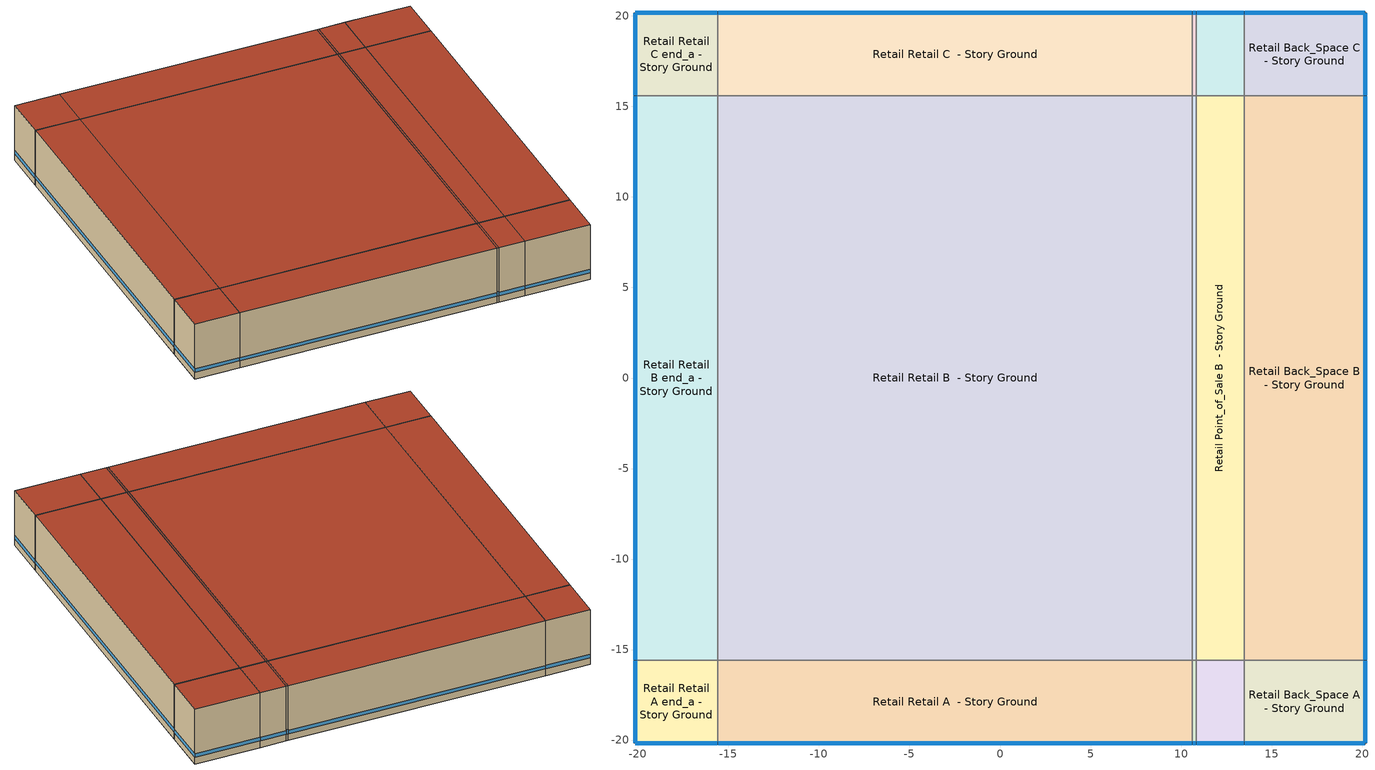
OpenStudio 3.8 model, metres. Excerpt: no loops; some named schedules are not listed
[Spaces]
Retail Retail A end_a - Story Ground
 floor ground (Foundation F 126 Perim 914 Area 209): -20.16,-20.16 -20.16,-15.59 -15.59,-15.59 -15.59,-20.16 z0
 wall outside: -20.16,-15.59 -20.16,-20.16 -15.59,-20.16 z0:6.1
 wall to Retail Retail B end_a - Story Ground: -15.59,-15.59 -20.16,-15.59 z0:6.1
 wall to Retail Retail A  - Story Ground: -15.59,-20.16 -15.59,-15.59 z0:6.1
 window (Window U-0.56 SHGC 0.27): -20.16,-15.61 -20.16,-20.14 / -20.14,-20.16 -15.61,-20.16 z0.76:1.13
 roof outside: -15.59,-20.16 -15.59,-15.59 -20.16,-15.59 -20.16,-20.16 z6.1
Retail Retail B end_a - Story Ground
 floor ground (Foundation F 126 Perim 3118 Area 14254): -20.16,-15.59 -20.16,15.59 -15.59,15.59 -15.59,-15.59 z0
 wall outside: -20.16,15.59 -20.16,-15.59 z0:6.1
 wall to Retail Retail C end_a - Story Ground: -15.59,15.59 -20.16,15.59 z0:6.1
 wall to Retail Retail B  - Story Ground: -15.59,-15.59 -15.59,15.59 z0:6.1
 window (Window U-0.56 SHGC 0.27): -20.16,15.56 -20.16,-15.56 z0.76:1.13
 roof outside: -15.59,-15.59 -15.59,15.59 -20.16,15.59 -20.16,-15.59 z6.1
Retail Retail C end_a - Story Ground
 floor ground (Foundation F 126 Perim 914 Area 209): -20.16,15.59 -20.16,20.16 -15.59,20.16 -15.59,15.59 z0
 wall outside: -15.59,20.16 -20.16,20.16 -20.16,15.59 z0:6.1
 wall to Retail Retail C  - Story Ground: -15.59,15.59 -15.59,20.16 z0:6.1
 window (Window U-0.56 SHGC 0.27): -20.16,20.14 -20.16,15.61 / -15.61,20.16 -20.14,20.16 z0.76:1.13
 roof outside: -15.59,15.59 -15.59,20.16 -20.16,20.16 -20.16,15.59 z6.1
Retail Retail A  - Story Ground
 floor ground (Foundation F 126 Perim 2621 Area 11985): -15.59,-20.16 -15.59,-15.59 10.62,-15.59 10.62,-20.16 z0
 wall outside: -15.59,-20.16 10.62,-20.16 z0:6.1
 wall to Retail Retail B  - Story Ground: 10.62,-15.59 -15.59,-15.59 z0:6.1
 wall to Retail Entry A  - Story Ground: 10.62,-20.16 10.62,-15.59 z0:6.1
 window (Window U-0.56 SHGC 0.27): -15.56,-20.16 10.6,-20.16 z0.76:1.13
 roof outside: 10.62,-20.16 10.62,-15.59 -15.59,-15.59 -15.59,-20.16 z6.1
Retail Retail B  - Story Ground
 floor ground (Foundation F 126 Perim 0 Area 81726): -15.59,-15.59 -15.59,15.59 10.62,15.59 10.62,-15.59 z0
 wall to Retail Retail C  - Story Ground: 10.62,15.59 -15.59,15.59 z0:6.1
 wall to Retail Entry B  - Story Ground: 10.62,-15.59 10.62,15.59 z0:6.1
 roof outside: 10.62,-15.59 10.62,15.59 -15.59,15.59 -15.59,-15.59 z6.1
Retail Retail C  - Story Ground
 floor ground (Foundation F 126 Perim 2621 Area 11985): -15.59,15.59 -15.59,20.16 10.62,20.16 10.62,15.59 z0
 wall outside: 10.62,20.16 -15.59,20.16 z0:6.1
 wall to Retail Entry C  - Story Ground: 10.62,15.59 10.62,20.16 z0:6.1
 window (Window U-0.56 SHGC 0.27): 10.6,20.16 -15.56,20.16 z0.76:1.13
 roof outside: 10.62,15.59 10.62,20.16 -15.59,20.16 -15.59,15.59 z6.1
Retail Entry A  - Story Ground
 floor ground (Foundation F 126 Perim 021 Area 096): 10.62,-20.16 10.62,-15.59 10.83,-15.59 10.83,-20.16 z0
 wall outside: 10.62,-20.16 10.83,-20.16 z0:6.1
 wall to Retail Entry B  - Story Ground: 10.83,-15.59 10.62,-15.59 z0:6.1
 wall to Retail Point_of_Sale A  - Story Ground: 10.83,-20.16 10.83,-15.59 z0:6.1
 window (Window U-0.56 SHGC 0.27): 10.65,-20.16 10.81,-20.16 z0.76:1.24
 roof outside: 10.83,-20.16 10.83,-15.59 10.62,-15.59 10.62,-20.16 z6.1
Retail Entry B  - Story Ground
 floor ground (Foundation F 126 Perim 0 Area 654): 10.62,-15.59 10.62,15.59 10.83,15.59 10.83,-15.59 z0
 wall to Retail Entry C  - Story Ground: 10.83,15.59 10.62,15.59 z0:6.1
 wall to Retail Point_of_Sale B  - Story Ground: 10.83,-15.59 10.83,15.59 z0:6.1
 roof outside: 10.83,-15.59 10.83,15.59 10.62,15.59 10.62,-15.59 z6.1
Retail Entry C  - Story Ground
 floor ground (Foundation F 126 Perim 021 Area 096): 10.62,15.59 10.62,20.16 10.83,20.16 10.83,15.59 z0
 wall outside: 10.83,20.16 10.62,20.16 z0:6.1
 wall to Retail Point_of_Sale C  - Story Ground: 10.83,15.59 10.83,20.16 z0:6.1
 window (Window U-0.56 SHGC 0.27): 10.81,20.16 10.65,20.16 z0.76:1.24
 roof outside: 10.83,15.59 10.83,20.16 10.62,20.16 10.62,15.59 z6.1
Retail Point_of_Sale A  - Story Ground
 floor ground (Foundation F 126 Perim 265 Area 1211): 10.83,-20.16 10.83,-15.59 13.48,-15.59 13.48,-20.16 z0
 wall outside: 10.83,-20.16 13.48,-20.16 z0:6.1
 wall to Retail Point_of_Sale B  - Story Ground: 13.48,-15.59 10.83,-15.59 z0:6.1
 wall to Retail Back_Space A  - Story Ground: 13.48,-20.16 13.48,-15.59 z0:6.1
 window (Window U-0.56 SHGC 0.27): 10.86,-20.16 13.46,-20.16 z0.76:1.13
 roof outside: 13.48,-20.16 13.48,-15.59 10.83,-15.59 10.83,-20.16 z6.1
Retail Point_of_Sale B  - Story Ground
 floor ground (Foundation F 126 Perim 0 Area 8259): 10.83,-15.59 10.83,15.59 13.48,15.59 13.48,-15.59 z0
 wall to Retail Point_of_Sale C  - Story Ground: 13.48,15.59 10.83,15.59 z0:6.1
 wall to Retail Back_Space B  - Story Ground: 13.48,-15.59 13.48,15.59 z0:6.1
 roof outside: 13.48,-15.59 13.48,15.59 10.83,15.59 10.83,-15.59 z6.1
Retail Point_of_Sale C  - Story Ground
 floor ground (Foundation F 126 Perim 265 Area 1211): 10.83,15.59 10.83,20.16 13.48,20.16 13.48,15.59 z0
 wall outside: 13.48,20.16 10.83,20.16 z0:6.1
 wall to Retail Back_Space C  - Story Ground: 13.48,15.59 13.48,20.16 z0:6.1
 window (Window U-0.56 SHGC 0.27): 13.46,20.16 10.86,20.16 z0.76:1.13
 roof outside: 13.48,15.59 13.48,20.16 10.83,20.16 10.83,15.59 z6.1
Retail Back_Space A  - Story Ground
 floor ground (Foundation F 126 Perim 1125 Area 3053): 13.48,-20.16 13.48,-15.59 20.16,-15.59 20.16,-20.16 z0
 wall outside: 13.48,-20.16 20.16,-20.16 20.16,-15.59 z0:6.1
 wall to Retail Back_Space B  - Story Ground: 20.16,-15.59 13.48,-15.59 z0:6.1
 window (Window U-0.56 SHGC 0.27): 13.51,-20.16 20.14,-20.16 / 20.16,-20.14 20.16,-15.61 z0.76:1.13
 roof outside: 20.16,-20.16 20.16,-15.59 13.48,-15.59 13.48,-20.16 z6.1
Retail Back_Space B  - Story Ground
 floor ground (Foundation F 126 Perim 3118 Area 20818): 13.48,-15.59 13.48,15.59 20.16,15.59 20.16,-15.59 z0
 wall outside: 20.16,-15.59 20.16,15.59 z0:6.1
 wall to Retail Back_Space C  - Story Ground: 20.16,15.59 13.48,15.59 z0:6.1
 window (Window U-0.56 SHGC 0.27): 20.16,-15.56 20.16,15.56 z0.76:1.13
 roof outside: 20.16,-15.59 20.16,15.59 13.48,15.59 13.48,-15.59 z6.1
Retail Back_Space C  - Story Ground
 floor ground (Foundation F 126 Perim 1125 Area 3053): 13.48,15.59 13.48,20.16 20.16,20.16 20.16,15.59 z0
 wall outside: 20.16,15.59 20.16,20.16 13.48,20.16 z0:6.1
 window (Window U-0.56 SHGC 0.27): 20.14,20.16 13.51,20.16 / 20.16,15.61 20.16,20.14 z0.76:1.13
 roof outside: 20.16,15.59 20.16,20.16 13.48,20.16 13.48,15.59 z6.1
[Site]
Seward_AK_USA: Latitude {deg}=60.13; Longitude {deg}=-149.42; Time Zone {hr}=-9; Elevation {m}=7; Terrain=City
[Site:WaterMainsTemperature]
Calculation Method=Correlation; Annual Average Outdoor Air Temperature {C}=5.00333; Maximum Difference In Monthly Average Outdoor Air Temperatures {deltaC}=15.74
[SizingPeriod:DesignDay] Barometric Pressure {Pa}=101241; Rain Indicator=No; Snow Indicator=No; Day of Month=21; Daylight Saving Time Indicator=No; Humidity Condition Type=Wetbulb; Dry-Bulb Temperature Range Modifier Type=DefaultMultipliers
Name | Maximum Dry-Bulb Temperature {C} | Daily Dry-Bulb Temperature Range {deltaC} | Wind Speed {m/s} | Wind Direction {deg} | Month | Day Type | Wetbulb or DewPoint at Maximum Dry-Bulb {C} | Solar Model Indicator | ASHRAE Clear Sky Optical Depth for Beam Irradiance | ASHRAE Clear Sky Optical Depth for Diffuse Irradiance | Sky Clearness
Seward Ann Clg .4% Condns DB=>MWB 1 | 21.2 | 5.5 | 5.2 | 310 | 7 | SummerDesignDay | 13.8 | ASHRAETau | 0.312 | 2.389
Seward Ann Clg .4% Condns WB=>MDB 1 | 19 | 5.5 | 5.2 | 310 | 7 | SummerDesignDay | 15.1 | ASHRAETau | 0.312 | 2.389
Seward Ann Htg 99.6% Condns DB 1 | -16.2 | 0 | 8.8 | 20 | 1 | WinterDesignDay | -16.2 | ASHRAEClearSky |  |  | 0
Seward August .4% Condns DB=>MCWB 1 | 22.8 | 6 | 5.2 | 310 | 8 | SummerDesignDay | 15.2 | ASHRAETau | 0.317 | 2.43
[ClimateZones]
Climate Zone Institution Name 1=ASHRAE; Climate Zone Document Name 1=ANSI/ASHRAE Standard 169; Climate Zone Document Year 1=2006; Climate Zone Value 1=ASHRAE 169-2013-7A
[Building]
ComStock DOE Ref Pre-1980|RetailStandalone: North Axis {deg}=45; Default Construction Set=ComStock DOE Ref Pre-1980 - Retail - ASHRAE 169-2013-7A; Default Schedule Set=Building Default Schedule Set; Standards Building Type=Retail
[Site:GroundTemperature:FCfactorMethod]
January Ground Temperature {C}=5.4; February Ground Temperature {C}=-2; March Ground Temperature {C}=-14.6; April Ground Temperature {C}=-16.9; May Ground Temperature {C}=-11.5; June Ground Temperature {C}=-6.2; July Ground Temperature {C}=4; August Ground Temperature {C}=13.4; September Ground Temperature {C}=18; October Ground Temperature {C}=19.7; November Ground Temperature {C}=17.9; December Ground Temperature {C}=12.3
[Construction:FfactorGroundFloor] F-Factor {W/m-K}=1.26344
Name | Area {m2} | PerimeterExposed {m}
Foundation F 126 Perim 3118 Area 20818 | 208.177 | 31.1772
Foundation F 126 Perim 914 Area 209 | 20.9032 | 9.144
Foundation F 126 Perim 1125 Area 3053 | 30.5282 | 11.2492
Foundation F 126 Perim 3118 Area 14254 | 142.542 | 31.1772
Foundation F 126 Perim 2621 Area 11985 | 119.847 | 26.2133
Foundation F 126 Perim 0 Area 81726 | 817.258 | 0
Foundation F 126 Perim 021 Area 096 | 0.958614 | 0.20967
Foundation F 126 Perim 0 Area 654 | 6.53695 | 0
Foundation F 126 Perim 265 Area 1211 | 12.1117 | 2.64911
Foundation F 126 Perim 0 Area 8259 | 82.5918 | 0
[DefaultConstructionSet]
ComStock DOE Ref Pre-1980 - Retail - ASHRAE 169-2013-7A: Default Exterior Surface Constructions=Default Surface Constructions 1; Default Interior Surface Constructions=Default Surface Constructions 2; Default Ground Contact Surface Constructions=Default Surface Constructions 3; Default Exterior SubSurface Constructions=Default Sub Surface Constructions 1; Default Interior SubSurface Constructions=Default Sub Surface Constructions 2; Interior Partition Construction=Typical Interior Partition
[DefaultSurfaceConstructions]
Name | Floor Construction | Wall Construction | Roof Ceiling Construction
Default Surface Constructions 1 | Typical Insulated Exterior Mass Floor | Typical Insulated Wood Framed Exterior Wall R-7.35 | Typical IEAD Roof R-16.67
Default Surface Constructions 2 | Typical Interior Floor | Typical Interior Wall | Typical Interior Ceiling
Default Surface Constructions 3 | Typical Insulated Carpeted 6in Slab Floor | Typical Insulated Basement Mass Wall
[Construction]
Typical Insulated Exterior Mass Floor: 4 in. Normalweight Concrete Floor, Typical Carpet Pad
Typical IEAD Roof R-16.67: Roof Membrane, Typical Insulation R-15.55, Metal Roof Surface
Typical Interior Floor: 100mm Normalweight concrete floor, CP02 CARPET PAD
Typical Interior Wall: G01 13mm gypsum board, G01 13mm gypsum board
Typical Interior Ceiling: CP02 CARPET PAD, 100mm Normalweight concrete floor
Typical Insulated Carpeted 6in Slab Floor: 6 in. Normalweight Concrete Floor, Typical Carpet Pad
Typical Insulated Basement Mass Wall: 8 in. Concrete Block Basement Wall
U 0.62 SHGC 0.41 Simple Glazing Window U-0.62 SHGC 0.41: U 0.62 SHGC 0.41 Simple Glazing U-0.62 SHGC 0.41
U 0.62 SHGC 0.41 Simple Glazing Window U-0.62 SHGC 0.41 1: U 0.62 SHGC 0.41 Simple Glazing U-0.62 SHGC 0.41 1
Typical Insulated Metal Door: F08 Metal surface, Typical Insulation R-5.17 1
U 0.88 SHGC 0.16 Sgl Ref-A-L Clr 6mm: REF A CLEAR LO 6MM
Typical Overhead Door: Typical Insulation R-5.17 1
Typical Interior Window: Clear 3mm
Typical Interior Door; Typical Interior Partition: G05 25mm wood
Typical Insulated Wood Framed Exterior Wall R-7.35: 25mm Stucco, 5/8 in. Gypsum Board, Typical Insulation R-5.17 1, 5/8 in. Gypsum Board
InteriorFurnishings 1: Std Wood 6inch 1
Window U-0.56 SHGC 0.27: Simple Glazing Double - LowE - Tinted/Reflective - Aluminum
[Material] Thermal Absorptance=0.9
Name | Roughness | Thickness {m} | Conductivity {W/m-K} | Density {kg/m3} | Specific Heat {J/kg-K} | Solar Absorptance | Visible Absorptance
4 in. Normalweight Concrete Floor | MediumRough | 0.1016 | 2.31 | 2322 | 832 | 0.7 | 0.7
25mm Stucco | Smooth | 0.0254 | 0.72 | 1856 | 840 | 0.7 | 0.7
5/8 in. Gypsum Board | MediumSmooth | 0.0159 | 0.16 | 800 | 1090 | 0.7 | 0.7
Roof Membrane | VeryRough | 0.0095 | 0.16 | 1121.29 | 1460 | 0.7 | 0.7
Metal Roof Surface; F08 Metal surface | Smooth | 0.0008 | 45.28 | 7824 | 500 | 0.7 | 0.7
100mm Normalweight concrete floor | MediumRough | 0.1016 | 2.31045 | 2322 | 832.557 | 0.7 | 0.7
G01 13mm gypsum board | Smooth | 0.0127 | 0.160031 | 800.001 | 1090.73 | 0.7 | 0.5
6 in. Normalweight Concrete Floor | MediumRough | 0.1524 | 2.31 | 2322 | 832 | 0.7 | 0.7
8 in. Concrete Block Basement Wall | MediumRough | 0.2032 | 1.326 | 1842 | 912 | 0.7 | 0.7
G05 25mm wood | MediumSmooth | 0.0254 | 0.15 | 608 | 1630 | 0.5 | 0.5
Std Wood 6inch 1 | MediumSmooth | 0.15 | 0.12 | 540 | 1210 | 0.7 | 0.7
[Material:NoMass] Roughness=Smooth; Thermal Absorptance=0.9; Solar Absorptance=0.7
Name | Thermal Resistance {m2-K/W} | Visible Absorptance
Typical Carpet Pad; CP02 CARPET PAD | 0.21648 | 0.8
Typical Insulation R-15.55 | 2.73841 | 0.7
Typical Insulation R-5.17 1 | 0.911206 | 0.7
[DefaultSubSurfaceConstructions]
Name | Fixed Window Construction | Operable Window Construction | Door Construction | Glass Door Construction | Overhead Door Construction | Tubular Daylight Dome Construction | Tubular Daylight Diffuser Construction
Default Sub Surface Constructions 1 | U 0.62 SHGC 0.41 Simple Glazing Window U-0.62 SHGC 0.41 | U 0.62 SHGC 0.41 Simple Glazing Window U-0.62 SHGC 0.41 1 | Typical Insulated Metal Door | U 0.88 SHGC 0.16 Sgl Ref-A-L Clr 6mm | Typical Overhead Door | Typical Interior Window | Typical Interior Window
Default Sub Surface Constructions 2 | Typical Interior Window | Typical Interior Window | Typical Interior Door
[WindowMaterial:SimpleGlazingSystem]
Name | U-Factor {W/m2-K} | Solar Heat Gain Coefficient | Visible Transmittance
U 0.62 SHGC 0.41 Simple Glazing U-0.62 SHGC 0.41; U 0.62 SHGC 0.41 Simple Glazing U-0.62 SHGC 0.41 1 | 3.52052 | 0.41 | 0.32
Simple Glazing Double - LowE - Tinted/Reflective - Aluminum | 3.16279 | 0.274 | 0.359
[WindowMaterial:Glazing] Optical Data Type=SpectralAverage; Infrared Transmittance at Normal Incidence=0; Front Side Infrared Hemispherical Emissivity=0.84; Conductivity {W/m-K}=0.9; Dirt Correction Factor for Solar and Visible Transmittance=1; Solar Diffusing=No
Name | Thickness {m} | Solar Transmittance at Normal Incidence | Front Side Solar Reflectance at Normal Incidence | Back Side Solar Reflectance at Normal Incidence | Visible Transmittance at Normal Incidence | Front Side Visible Reflectance at Normal Incidence | Back Side Visible Reflectance at Normal Incidence | Back Side Infrared Hemispherical Emissivity
REF A CLEAR LO 6MM | 0.006 | 0.066 | 0.341 | 0.493 | 0.08 | 0.41 | 0.37 | 0.4
Clear 3mm | 0.003 | 0.837 | 0.075 | 0.075 | 0.898 | 0.081 | 0.081 | 0.84
[SpaceType] Standards Building Type=Retail
Name | Default Schedule Set | Design Specification Outdoor Air Object | Standards Space Type
Retail Entry - ComStock DOE Ref Pre-1980 | Retail Entry Schedule Set | Retail Entry Ventilation | Entry
Retail Point_of_Sale - ComStock DOE Ref Pre-1980 | Retail Point_of_Sale Schedule Set | Retail Point_of_Sale Ventilation | Point_of_Sale
Retail Back_Space - ComStock DOE Ref Pre-1980 | Retail Back_Space Schedule Set | Retail Back_Space Ventilation | Back_Space
Retail Retail - ComStock DOE Ref Pre-1980 | Retail Retail Schedule Set | Retail Retail Ventilation | Retail
[BuildingStory]
Story Ground: Nominal Z Coordinate {m}=0; Nominal Floor to Floor Height {m}=6.096
[Space] Building Story=Story Ground
Name | Space Type | Thermal Zone
Retail Retail A end_a - Story Ground | Retail Retail - ComStock DOE Ref Pre-1980 | Zone Retail Retail A end_a - Story Ground
Retail Retail B end_a - Story Ground | Retail Retail - ComStock DOE Ref Pre-1980 | Zone Retail Retail B end_a - Story Ground
Retail Retail C end_a - Story Ground | Retail Retail - ComStock DOE Ref Pre-1980 | Zone Retail Retail C end_a - Story Ground
Retail Retail A  - Story Ground | Retail Retail - ComStock DOE Ref Pre-1980 | Zone Retail Retail A  - Story Ground
Retail Retail B  - Story Ground | Retail Retail - ComStock DOE Ref Pre-1980 | Zone Retail Retail B  - Story Ground
Retail Retail C  - Story Ground | Retail Retail - ComStock DOE Ref Pre-1980 | Zone Retail Retail C  - Story Ground
Retail Entry A  - Story Ground | Retail Entry - ComStock DOE Ref Pre-1980 | Zone Retail Entry A  - Story Ground
Retail Entry B  - Story Ground | Retail Entry - ComStock DOE Ref Pre-1980 | Zone Retail Entry B  - Story Ground
Retail Entry C  - Story Ground | Retail Entry - ComStock DOE Ref Pre-1980 | Zone Retail Entry C  - Story Ground
Retail Point_of_Sale A  - Story Ground | Retail Point_of_Sale - ComStock DOE Ref Pre-1980 | Zone Retail Point_of_Sale A  - Story Ground
Retail Point_of_Sale B  - Story Ground | Retail Point_of_Sale - ComStock DOE Ref Pre-1980 | Zone Retail Point_of_Sale B  - Story Ground
Retail Point_of_Sale C  - Story Ground | Retail Point_of_Sale - ComStock DOE Ref Pre-1980 | Zone Retail Point_of_Sale C  - Story Ground
Retail Back_Space A  - Story Ground | Retail Back_Space - ComStock DOE Ref Pre-1980 | Zone Retail Back_Space A  - Story Ground
Retail Back_Space B  - Story Ground | Retail Back_Space - ComStock DOE Ref Pre-1980 | Zone Retail Back_Space B  - Story Ground
Retail Back_Space C  - Story Ground | Retail Back_Space - ComStock DOE Ref Pre-1980 | Zone Retail Back_Space C  - Story Ground
[ThermalZone] Multiplier=1; Use Ideal Air Loads=No
Name | Thermostat
Zone Retail Retail A end_a - Story Ground | Retail Retail - ComStock DOE Ref Pre-1980 Thermostat 1
Zone Retail Retail B end_a - Story Ground | Retail Retail - ComStock DOE Ref Pre-1980 Thermostat 3
Zone Retail Retail C end_a - Story Ground | Retail Retail - ComStock DOE Ref Pre-1980 Thermostat 5
Zone Retail Retail A  - Story Ground | Retail Retail - ComStock DOE Ref Pre-1980 Thermostat
Zone Retail Retail B  - Story Ground | Retail Retail - ComStock DOE Ref Pre-1980 Thermostat 2
Zone Retail Retail C  - Story Ground | Retail Retail - ComStock DOE Ref Pre-1980 Thermostat 4
Zone Retail Entry A  - Story Ground | Retail Entry - ComStock DOE Ref Pre-1980 Thermostat
Zone Retail Entry B  - Story Ground | Retail Entry - ComStock DOE Ref Pre-1980 Thermostat 1
Zone Retail Entry C  - Story Ground | Retail Entry - ComStock DOE Ref Pre-1980 Thermostat 2
Zone Retail Point_of_Sale A  - Story Ground | Retail Point_of_Sale - ComStock DOE Ref Pre-1980 Thermostat
Zone Retail Point_of_Sale B  - Story Ground | Retail Point_of_Sale - ComStock DOE Ref Pre-1980 Thermostat 1
Zone Retail Point_of_Sale C  - Story Ground | Retail Point_of_Sale - ComStock DOE Ref Pre-1980 Thermostat 2
Zone Retail Back_Space A  - Story Ground | Retail Back_Space - ComStock DOE Ref Pre-1980 Thermostat
Zone Retail Back_Space B  - Story Ground | Retail Back_Space - ComStock DOE Ref Pre-1980 Thermostat 1
Zone Retail Back_Space C  - Story Ground | Retail Back_Space - ComStock DOE Ref Pre-1980 Thermostat 2
[People:Definition] Number of People Calculation Method=People/Area; Fraction Radiant=0.3
Name | People per Space Floor Area {person/m2}
Retail Back_Space People Definition | 0.0358438
Retail Entry People Definition; Retail Point_of_Sale People Definition; Retail Retail People Definition | 0.161459
[People] Work Efficiency Schedule=Work Efficiency Schedule; Clothing Insulation Schedule=Clothing Schedule; Air Velocity Schedule=Air Velocity Schedule; Multiplier=1
Name | People Definition | Space or SpaceType
Retail Back_Space People | Retail Back_Space People Definition | Retail Back_Space - ComStock DOE Ref Pre-1980
Retail Entry People | Retail Entry People Definition | Retail Entry - ComStock DOE Ref Pre-1980
Retail Point_of_Sale People | Retail Point_of_Sale People Definition | Retail Point_of_Sale - ComStock DOE Ref Pre-1980
Retail Retail People | Retail Retail People Definition | Retail Retail - ComStock DOE Ref Pre-1980
[Lights:Definition] Design Level Calculation Method=Watts/Area; Fraction Visible=0.2; Return Air Fraction=0
Name | Watts per Space Floor Area {W/m2} | Fraction Radiant
Retail Back_Space - ComStock DOE Ref Pre-1980 General Lights Definition | 2.06273 | 0.31
Retail Point_of_Sale - ComStock DOE Ref Pre-1980 General Lights Definition; Retail Retail - ComStock DOE Ref Pre-1980 General Lights Definition | 5.73211 | 0.31
Retail Point_of_Sale - ComStock DOE Ref Pre-1980 Task Lights Definition; Retail Retail - ComStock DOE Ref Pre-1980 Task Lights Definition | 3.42471 | 0.125
Retail Entry - ComStock DOE Ref Pre-1980 General Lights Definition | 1.92838 | 0.31
Retail Entry - ComStock DOE Ref Pre-1980 Task Lights Definition | 1.01438 | 0.125
Retail Entry - ComStock DOE Ref Pre-1980 Wall Wash Lights Definition | 1.81461 | 0.125
[ElectricEquipment:Definition] Design Level Calculation Method=Watts/Area; Fraction Latent=0; Fraction Radiant=0.5; Fraction Lost=0
Name | Watts per Space Floor Area {W/m2}
Retail Back_Space Elec Equip Definition | 5.92185
Retail Entry Elec Equip Definition; Retail Retail Elec Equip Definition | 2.36874
Retail Point_of_Sale Elec Equip Definition | 15.7916
[ElectricEquipment] Schedule=Mercantile_Retail BLDG_EQUIP_EndUseData BPR Adjusted
Name | Electric Equipment Definition | Space or SpaceType
Retail Back_Space Elec Equip | Retail Back_Space Elec Equip Definition | Retail Back_Space - ComStock DOE Ref Pre-1980
Retail Entry Elec Equip | Retail Entry Elec Equip Definition | Retail Entry - ComStock DOE Ref Pre-1980
Retail Point_of_Sale Elec Equip | Retail Point_of_Sale Elec Equip Definition | Retail Point_of_Sale - ComStock DOE Ref Pre-1980
Retail Retail Elec Equip | Retail Retail Elec Equip Definition | Retail Retail - ComStock DOE Ref Pre-1980
[DesignSpecification:OutdoorAir] Outdoor Air Method=Sum
Name | Outdoor Air Flow per Floor Area {m3/s-m2}
Retail Back_Space Ventilation | 0.000762
Retail Entry Ventilation; Retail Point_of_Sale Ventilation; Retail Retail Ventilation | 0.001524
[DefaultScheduleSet]
Name | Number of People Schedule | People Activity Level Schedule | Lighting Schedule | Electric Equipment Schedule | Infiltration Schedule | Hours of Operation Schedule
Retail Back_Space Schedule Set; Retail Entry Schedule Set; Retail Point_of_Sale Schedule Set; Retail Retail Schedule Set | Retail Bldg Occ | Retail Activity | Mercantile_Retail BLDG_LIGHT_EndUseData | Mercantile_Retail BLDG_EQUIP_EndUseData | Retail Infil Half On
Building Default Schedule Set |  |  |  |  |  | Building Hours of Operation NonResidential
[Exterior:Lights:Definition]
Name | Design Level {W}
Parking Areas and Drives Def (W/ft^2) | 0.0497494
Building Facades Def (W/ft^2) | 0.25
Main Entries Def (W/ft) | 30
Other Doors Def (W/ft) | 25
[Exterior:Lights] Schedule=Always On Discrete; Control Option=AstronomicalClock
Name | Exterior Lights Definition | Multiplier
Parking Areas and Drives | Parking Areas and Drives Def (W/ft^2) | 24807.5
Building Facades | Building Facades Def (W/ft^2) | 10583
Main Entries | Main Entries Def (W/ft) | 14
Other Doors | Other Doors Def (W/ft) | 20.51
[ThermostatSetpoint:DualSetpoint] Heating Setpoint Temperature Schedule=Retail HtgSetp
Name | Cooling Setpoint Temperature Schedule
Retail Back_Space - ComStock DOE Ref Pre-1980 Thermostat; Retail Back_Space - ComStock DOE Ref Pre-1980 Thermostat 1; Retail Back_Space - ComStock DOE Ref Pre-1980 Thermostat 2; Retail Point_of_Sale - ComStock DOE Ref Pre-1980 Thermostat; Retail Point_of_Sale - ComStock DOE Ref Pre-1980 Thermostat 1; Retail Point_of_Sale - ComStock DOE Ref Pre-1980 Thermostat 2; Retail Retail - ComStock DOE Ref Pre-1980 Thermostat; Retail Retail - ComStock DOE Ref Pre-1980 Thermostat 1; Retail Retail - ComStock DOE Ref Pre-1980 Thermostat 2; Retail Retail - ComStock DOE Ref Pre-1980 Thermostat 3; Retail Retail - ComStock DOE Ref Pre-1980 Thermostat 4; Retail Retail - ComStock DOE Ref Pre-1980 Thermostat 5 | Retail ClgSetp
Retail Entry - ComStock DOE Ref Pre-1980 Thermostat; Retail Entry - ComStock DOE Ref Pre-1980 Thermostat 1; Retail Entry - ComStock DOE Ref Pre-1980 Thermostat 2 | Retail FRONT ENTRY COOLING
[InternalMass:Definition]
Internal Mass Definition 2: Construction=InteriorFurnishings 1; Design Level Calculation Method=SurfaceArea/Area; Surface Area per Space Floor Area=2
[InternalMass] Internal Mass Definition=Internal Mass Definition 2; Multiplier=1
Name | Space or SpaceType
Retail Back_Space B  - Story Ground Mass | Retail Back_Space B  - Story Ground
Retail Retail A end_a - Story Ground Mass | Retail Retail A end_a - Story Ground
Retail Back_Space A  - Story Ground Mass | Retail Back_Space A  - Story Ground
Retail Retail B end_a - Story Ground Mass | Retail Retail B end_a - Story Ground
Retail Retail C end_a - Story Ground Mass | Retail Retail C end_a - Story Ground
Retail Retail A  - Story Ground Mass | Retail Retail A  - Story Ground
Retail Retail B  - Story Ground Mass | Retail Retail B  - Story Ground
Retail Back_Space C  - Story Ground Mass | Retail Back_Space C  - Story Ground
Retail Retail C  - Story Ground Mass | Retail Retail C  - Story Ground
Retail Point_of_Sale C  - Story Ground Mass | Retail Point_of_Sale C  - Story Ground
Retail Point_of_Sale B  - Story Ground Mass | Retail Point_of_Sale B  - Story Ground
Retail Point_of_Sale A  - Story Ground Mass | Retail Point_of_Sale A  - Story Ground
[Lights] Schedule=Mercantile_Retail BLDG_LIGHT_EndUseData BPR Adjusted; Fraction Replaceable=1
Name | Lights Definition | Space or SpaceType
Retail Back_Space - ComStock DOE Ref Pre-1980 General Lighting | Retail Back_Space - ComStock DOE Ref Pre-1980 General Lights Definition | Retail Back_Space - ComStock DOE Ref Pre-1980
Retail Point_of_Sale - ComStock DOE Ref Pre-1980 General Lighting | Retail Point_of_Sale - ComStock DOE Ref Pre-1980 General Lights Definition | Retail Point_of_Sale - ComStock DOE Ref Pre-1980
Retail Point_of_Sale - ComStock DOE Ref Pre-1980 Task Lighting | Retail Point_of_Sale - ComStock DOE Ref Pre-1980 Task Lights Definition | Retail Point_of_Sale - ComStock DOE Ref Pre-1980
Retail Retail - ComStock DOE Ref Pre-1980 General Lighting | Retail Retail - ComStock DOE Ref Pre-1980 General Lights Definition | Retail Retail - ComStock DOE Ref Pre-1980
Retail Retail - ComStock DOE Ref Pre-1980 Task Lighting | Retail Retail - ComStock DOE Ref Pre-1980 Task Lights Definition | Retail Retail - ComStock DOE Ref Pre-1980
Retail Entry - ComStock DOE Ref Pre-1980 General Lighting | Retail Entry - ComStock DOE Ref Pre-1980 General Lights Definition | Retail Entry - ComStock DOE Ref Pre-1980
Retail Entry - ComStock DOE Ref Pre-1980 Task Lighting | Retail Entry - ComStock DOE Ref Pre-1980 Task Lights Definition | Retail Entry - ComStock DOE Ref Pre-1980
Retail Entry - ComStock DOE Ref Pre-1980 Wall Wash Lighting | Retail Entry - ComStock DOE Ref Pre-1980 Wall Wash Lights Definition | Retail Entry - ComStock DOE Ref Pre-1980
[SpaceInfiltration:DesignFlowRate] Design Flow Rate Calculation Method=Flow/ExteriorArea; Flow per Exterior Surface Area {m3/s-m2}=0.00268633; Velocity Term Coefficient=0
Name | Space or SpaceType | Schedule | Constant Term Coefficient | Temperature Term Coefficient | Velocity Squared Term Coefficient
Retail Back_Space B  - Story Ground HVAC On Infiltration | Retail Back_Space B  - Story Ground | Infiltration HVAC On Schedule | -0.045 | 0.0063 | 0.0374
Retail Back_Space B  - Story Ground HVAC Off Infiltration | Retail Back_Space B  - Story Ground | Infiltration HVAC Off Schedule | 0 | 0.0093 | 0.0456
Retail Retail A end_a - Story Ground HVAC On Infiltration | Retail Retail A end_a - Story Ground | Infiltration HVAC On Schedule | -0.045 | 0.0063 | 0.0374
Retail Retail A end_a - Story Ground HVAC Off Infiltration | Retail Retail A end_a - Story Ground | Infiltration HVAC Off Schedule | 0 | 0.0093 | 0.0456
Retail Back_Space A  - Story Ground HVAC On Infiltration | Retail Back_Space A  - Story Ground | Infiltration HVAC On Schedule | -0.045 | 0.0063 | 0.0374
Retail Back_Space A  - Story Ground HVAC Off Infiltration | Retail Back_Space A  - Story Ground | Infiltration HVAC Off Schedule | 0 | 0.0093 | 0.0456
Retail Retail B end_a - Story Ground HVAC On Infiltration | Retail Retail B end_a - Story Ground | Infiltration HVAC On Schedule | -0.045 | 0.0063 | 0.0374
Retail Retail B end_a - Story Ground HVAC Off Infiltration | Retail Retail B end_a - Story Ground | Infiltration HVAC Off Schedule | 0 | 0.0093 | 0.0456
Retail Retail C end_a - Story Ground HVAC On Infiltration | Retail Retail C end_a - Story Ground | Infiltration HVAC On Schedule | -0.045 | 0.0063 | 0.0374
Retail Retail C end_a - Story Ground HVAC Off Infiltration | Retail Retail C end_a - Story Ground | Infiltration HVAC Off Schedule | 0 | 0.0093 | 0.0456
Retail Retail A  - Story Ground HVAC On Infiltration | Retail Retail A  - Story Ground | Infiltration HVAC On Schedule | -0.045 | 0.0063 | 0.0374
Retail Retail A  - Story Ground HVAC Off Infiltration | Retail Retail A  - Story Ground | Infiltration HVAC Off Schedule | 0 | 0.0093 | 0.0456
Retail Retail B  - Story Ground HVAC On Infiltration | Retail Retail B  - Story Ground | Infiltration HVAC On Schedule | -0.045 | 0.0063 | 0.0374
Retail Retail B  - Story Ground HVAC Off Infiltration | Retail Retail B  - Story Ground | Infiltration HVAC Off Schedule | 0 | 0.0093 | 0.0456
Retail Back_Space C  - Story Ground HVAC On Infiltration | Retail Back_Space C  - Story Ground | Infiltration HVAC On Schedule | -0.045 | 0.0063 | 0.0374
Retail Back_Space C  - Story Ground HVAC Off Infiltration | Retail Back_Space C  - Story Ground | Infiltration HVAC Off Schedule | 0 | 0.0093 | 0.0456
Retail Entry C  - Story Ground HVAC On Infiltration | Retail Entry C  - Story Ground | Infiltration HVAC On Schedule | -0.045 | 0.0063 | 0.0374
Retail Entry C  - Story Ground HVAC Off Infiltration | Retail Entry C  - Story Ground | Infiltration HVAC Off Schedule | 0 | 0.0093 | 0.0456
Retail Retail C  - Story Ground HVAC On Infiltration | Retail Retail C  - Story Ground | Infiltration HVAC On Schedule | -0.045 | 0.0063 | 0.0374
Retail Retail C  - Story Ground HVAC Off Infiltration | Retail Retail C  - Story Ground | Infiltration HVAC Off Schedule | 0 | 0.0093 | 0.0456
Retail Entry A  - Story Ground HVAC On Infiltration | Retail Entry A  - Story Ground | Infiltration HVAC On Schedule | -0.045 | 0.0063 | 0.0374
Retail Entry A  - Story Ground HVAC Off Infiltration | Retail Entry A  - Story Ground | Infiltration HVAC Off Schedule | 0 | 0.0093 | 0.0456
Retail Entry B  - Story Ground HVAC On Infiltration | Retail Entry B  - Story Ground | Infiltration HVAC On Schedule | -0.045 | 0.0063 | 0.0374
Retail Entry B  - Story Ground HVAC Off Infiltration | Retail Entry B  - Story Ground | Infiltration HVAC Off Schedule | 0 | 0.0093 | 0.0456
Retail Point_of_Sale C  - Story Ground HVAC On Infiltration | Retail Point_of_Sale C  - Story Ground | Infiltration HVAC On Schedule | -0.045 | 0.0063 | 0.0374
Retail Point_of_Sale C  - Story Ground HVAC Off Infiltration | Retail Point_of_Sale C  - Story Ground | Infiltration HVAC Off Schedule | 0 | 0.0093 | 0.0456
Retail Point_of_Sale B  - Story Ground HVAC On Infiltration | Retail Point_of_Sale B  - Story Ground | Infiltration HVAC On Schedule | -0.045 | 0.0063 | 0.0374
Retail Point_of_Sale B  - Story Ground HVAC Off Infiltration | Retail Point_of_Sale B  - Story Ground | Infiltration HVAC Off Schedule | 0 | 0.0093 | 0.0456
Retail Point_of_Sale A  - Story Ground HVAC On Infiltration | Retail Point_of_Sale A  - Story Ground | Infiltration HVAC On Schedule | -0.045 | 0.0063 | 0.0374
Retail Point_of_Sale A  - Story Ground HVAC Off Infiltration | Retail Point_of_Sale A  - Story Ground | Infiltration HVAC Off Schedule | 0 | 0.0093 | 0.0456
[Schedule:Ruleset]
Name | Default Day Schedule | Summer Design Day Schedule | Winter Design Day Schedule
Clothing Schedule | Clothing Schedule Default Winter Clothes
Air Velocity Schedule | Air Velocity Schedule Default
Work Efficiency Schedule | Work Efficiency Schedule Default
Retail Bldg Occ | Retail Bldg Occ Default | Retail Bldg Occ Summer Design Day | Retail Bldg Occ Winter Design Day
Retail Activity | Retail Activity Default | Retail Activity Summer Design Day | Retail Activity Winter Design Day
Mercantile_Retail BLDG_LIGHT_EndUseData | Mercantile_Retail BLDG_LIGHT_EndUseData Default | Mercantile_Retail BLDG_LIGHT_EndUseData Summer Design Day | Mercantile_Retail BLDG_LIGHT_EndUseData Winter Design Day
Mercantile_Retail BLDG_EQUIP_EndUseData | Mercantile_Retail BLDG_EQUIP_EndUseData Default | Mercantile_Retail BLDG_EQUIP_EndUseData Summer Design Day | Mercantile_Retail BLDG_EQUIP_EndUseData Winter Design Day
Retail Infil Half On | Retail Infil Half On Default | Retail Infil Half On Summer Design Day | Retail Infil Half On Winter Design Day
Retail HtgSetp | Retail HtgSetp Default | Schedule Day 5 | Schedule Day 6
Retail ClgSetp | Retail ClgSetp Default | Schedule Day 2 | Schedule Day 3
Retail FRONT ENTRY COOLING | Retail FRONT ENTRY COOLING Default | Retail FRONT ENTRY COOLING Summer Design Day | Retail FRONT ENTRY COOLING Winter Design Day
Building Hours of Operation NonResidential | Building Hours of Operation NonResidential Default | Building Hours of Operation NonResidential Summer Design Day | Building Hours of Operation NonResidential Winter Design Day
Mercantile_Retail BLDG_LIGHT_EndUseData BPR Adjusted | Mercantile_Retail BLDG_LIGHT_EndUseData Default 1 | Mercantile_Retail BLDG_LIGHT_EndUseData Summer Design Day 1 | Mercantile_Retail BLDG_LIGHT_EndUseData Winter Design Day 1
Mercantile_Retail BLDG_EQUIP_EndUseData BPR Adjusted | Mercantile_Retail BLDG_EQUIP_EndUseData Default 1 | Mercantile_Retail BLDG_EQUIP_EndUseData Summer Design Day 1 | Mercantile_Retail BLDG_EQUIP_EndUseData Winter Design Day 1
Infiltration HVAC On Schedule | 15 Zone VAV Occ Sch Default 3 | 15 Zone VAV Occ Sch Summer Design Day 3 | 15 Zone VAV Occ Sch Winter Design Day 3
Infiltration HVAC Off Schedule | Infiltration HVAC Off Schedule Default Day Schedule | Infiltration HVAC Off Schedule Summer Design Day Schedule 1 | Infiltration HVAC Off Schedule Winter Design Day Schedule 1
[Schedule:Day]
Retail Bldg Occ Default: Average, 9, 0, 0, 9, 15, 0.025, 9, 30, 0.05, 9, 45, 0.075, 10, 0, 0.1, 10, 15, 0.125, 10, 30, 0.15, 10, 45, 0.175, 11, 0, 0.2, 11, 15, 0.275, 11, 30, 0.35, 11, 45, 0.425, 12, 0, 0.5, 12, 30, 0.5, 12, 45, 0.527586, 13, 0, 0.555172, 13, 15, 0.582759, 13, 30, 0.610345, 13, 45, 0.637931, 14, 0, 0.665517, 14, 15, 0.693103, 14, 18, 0.7, 14, 33, 0.730769, 14, 48, 0.761538, 15, 3, 0.792308, 15, 7, 0.8, 15, 22, 0.775, 15, 37, 0.75, 15, 52, 0.725, 16, 7, 0.7, 16, 22, 0.65, 16, 37, 0.6, 16, 52, 0.55, 17, 7, 0.5, 17, 11, 0.5, 17, 26, 0.252, 17, 41, 0.204, 17, 56, 0.156, 18, 11, 0.108, 18, 26, 0.06, 18, 41, 0.012, 18, 45, 0, 24, 0, 0
Retail Bldg Occ Winter Design Day; Retail Bldg Occ Summer Design Day; Mercantile_Retail BLDG_LIGHT_EndUseData Summer Design Day; Building Hours of Operation NonResidential Winter Design Day; Building Hours of Operation NonResidential Summer Design Day; 15 Zone VAV Occ Sch Summer Design Day 3; 15 Zone VAV Occ Sch Winter Design Day 3: 24, 0, 1
Retail Activity Default: Average, 24, 0, 120
Retail Activity Winter Design Day; Retail Activity Summer Design Day: 24, 0, 120
Mercantile_Retail BLDG_LIGHT_EndUseData Default: Average, 0, 15, 0.0949353, 0, 30, 0.0826573, 0, 45, 0.0804308, 1, 0, 0.0782042, 1, 15, 0.0759777, 1, 30, 0.0737512, 1, 45, 0.0718121, 2, 0, 0.069873, 2, 15, 0.0679339, 2, 30, 0.0659947, 2, 45, 0.0655365, 3, 0, 0.0650782, 3, 15, 0.0646199, 3, 30, 0.0641616, 3, 45, 0.0659415, 4, 0, 0.0677214, 4, 15, 0.0695013, 4, 30, 0.0712813, 4, 45, 0.0775099, 5, 0, 0.0837386, 5, 15, 0.0899672, 5, 30, 0.0961959, 5, 45, 0.112231, 6, 0, 0.128267, 6, 15, 0.144303, 6, 30, 0.160338, 6, 45, 0.216883, 7, 0, 0.273428, 7, 15, 0.329972, 7, 30, 0.386517, 7, 45, 0.482703, 8, 0, 0.578889, 8, 15, 0.675075, 8, 30, 0.771261, 8, 45, 0.813948, 9, 0, 0.856634, 9, 15, 0.899321, 9, 30, 0.942007, 9, 45, 0.949002, 10, 0, 0.955997, 10, 15, 0.962992, 10, 30, 0.969987, 10, 45, 0.970167, 11, 0, 0.970348, 11, 15, 0.970528, 11, 30, 0.970708, 11, 45, 0.970744, 12, 0, 0.970781, 12, 15, 0.970817, 12, 30, 0.970854, 12, 45, 0.970914, 13, 0, 0.970973, 13, 15, 0.971033, 13, 30, 0.971093, 13, 45, 0.971154, 14, 0, 0.971215, 14, 15, 0.971276, 14, 30, 0.971337, 14, 45, 0.971338, 15, 0, 0.971338, 15, 15, 0.971339, 15, 30, 0.97134, 15, 45, 0.971347, 16, 0, 0.971355, 16, 15, 0.971362, 16, 30, 0.971369, 16, 45, 0.971331, 17, 0, 0.971293, 17, 15, 0.971255, 17, 30, 0.971217, 17, 45, 0.971133, 18, 0, 0.971049, 18, 15, 0.970964, 18, 30, 0.97088, 18, 45, 0.970731, 19, 0, 0.970582, 19, 15, 0.970434, 19, 30, 0.970285, 19, 45, 0.969479, 20, 0, 0.968674, 20, 15, 0.967868, 20, 30, 0.967063, 20, 45, 0.935605, 21, 0, 0.904148, 21, 15, 0.872691, 21, 30, 0.841234, 21, 45, 0.733932, 22, 0, 0.626629, 22, 15, 0.519327, 22, 30, 0.412025, 22, 45, 0.341961, 23, 0, 0.271897, 23, 15, 0.201833, 23, 30, 0.131769, 23, 45, 0.119491, 24, 0, 0.107213
Mercantile_Retail BLDG_LIGHT_EndUseData Winter Design Day; Infiltration HVAC Off Schedule Summer Design Day Schedule 1; Infiltration HVAC Off Schedule Winter Design Day Schedule 1: 24, 0, 0
Retail HtgSetp Default: Average, 8, 30, 19.4444, 17, 45, 19.4444, 24, 0, 19.4444
Retail ClgSetp Default: Average, 8, 30, 25, 17, 45, 21.6667, 24, 0, 25
Retail FRONT ENTRY COOLING Default: Average, 24, 0, 90
Retail FRONT ENTRY COOLING Winter Design Day; Retail FRONT ENTRY COOLING Summer Design Day: 24, 0, 90
Building Hours of Operation NonResidential Default: 11, 30, 0, 17, 45, 1, 24, 0, 0
15 Zone VAV Occ Sch Default 3: 10, 15, 0, 17, 41, 1, 24, 0, 0
Infiltration HVAC Off Schedule Default Day Schedule: 10, 15, 1, 17, 41, 0, 24, 0, 1
Schedule Day 2; Schedule Day 3: 24, 0, 21.6667
Schedule Day 5; Schedule Day 6: 24, 0, 19.4444
[Schedule:Rule]
Schedule Rule 2: Schedule Ruleset=Retail Bldg Occ; Rule Order=1; Day Schedule=Retail Bldg Occ Sat Day; Apply Saturday=Yes; Date Specification Type=DateRange; Start Month=1; Start Day=1; End Month=12; End Day=31
Schedule Rule 3: Schedule Ruleset=Retail Bldg Occ; Rule Order=0; Day Schedule=Retail Bldg Occ Sun Day; Date Specification Type=DateRange; Start Month=1; Start Day=1; End Month=12; End Day=31; Apply Sunday=Yes
Schedule Rule 5: Schedule Ruleset=Mercantile_Retail BLDG_LIGHT_EndUseData; Rule Order=0; Day Schedule=Mercantile_Retail BLDG_LIGHT_EndUseData Sun Day; Date Specification Type=DateRange; Start Month=1; Start Day=1; End Month=12; End Day=31; Apply Sunday=Yes
Schedule Rule 10: Schedule Ruleset=Retail HtgSetp; Rule Order=1; Day Schedule=Retail HtgSetp Sat Day; Apply Saturday=Yes; Date Specification Type=DateRange; Start Month=1; Start Day=1; End Month=12; End Day=31
Schedule Rule 11: Schedule Ruleset=Retail HtgSetp; Rule Order=0; Day Schedule=Retail HtgSetp Sun Day; Date Specification Type=DateRange; Start Month=1; Start Day=1; End Month=12; End Day=31; Apply Sunday=Yes
Schedule Rule 12: Schedule Ruleset=Retail ClgSetp; Rule Order=1; Day Schedule=Retail ClgSetp Sat Day; Apply Saturday=Yes; Date Specification Type=DateRange; Start Month=1; Start Day=1; End Month=12; End Day=31
Schedule Rule 13: Schedule Ruleset=Retail ClgSetp; Rule Order=0; Day Schedule=Retail ClgSetp Sun Day; Date Specification Type=DateRange; Start Month=1; Start Day=1; End Month=12; End Day=31; Apply Sunday=Yes
Building Hours of Operation NonResidential Saturday Rule: Schedule Ruleset=Building Hours of Operation NonResidential; Rule Order=1; Day Schedule=Building Hours of Operation NonResidential Saturday; Apply Saturday=Yes; Date Specification Type=DateRange; Start Month=1; Start Day=1; End Month=12; End Day=31
Building Hours of Operation NonResidential Sunday Rule: Schedule Ruleset=Building Hours of Operation NonResidential; Rule Order=0; Day Schedule=Building Hours of Operation NonResidential Sunday; Date Specification Type=DateRange; Start Month=1; Start Day=1; End Month=12; End Day=31; Apply Sunday=Yes
autogen Retail Activity 0: Schedule Ruleset=Retail Activity; Rule Order=0; Day Schedule=autogen Retail Activity 0_day_sch; Apply Saturday=Yes; Date Specification Type=SpecificDates; Apply Sunday=Yes; Apply Monday=Yes; Apply Tuesday=Yes; Apply Wednesday=Yes; Apply Thursday=Yes; Apply Friday=Yes; Specific Month 1=1; Specific Day 1=6; Specific Month 2=1; Specific Day 2=13; Specific Month 3=1; Specific Day 3=20; Specific Month 4=1; Specific Day 4=27; Specific Month 5=2; Specific Day 5=3; Specific Month 6=2; Specific Day 6=10; Specific Month 7=2; Specific Day 7=17; Specific Month 8=2; Specific Day 8=24; Specific Month 9=3; Specific Day 9=3; Specific Month 10=3; Specific Day 10=10; Specific Month 11=3; Specific Day 11=17; Specific Month 12=3; Specific Day 12=24; Specific Month 13=3; Specific Day 13=31; Specific Month 14=4; Specific Day 14=7; Specific Month 15=4; Specific Day 15=14; Specific Month 16=4; Specific Day 16=21; Specific Month 17=4; Specific Day 17=28; Specific Month 18=5; Specific Day 18=5; Specific Month 19=5; Specific Day 19=12; Specific Month 20=5; Specific Day 20=19; Specific Month 21=5; Specific Day 21=26; Specific Month 22=6; Specific Day 22=2; Specific Month 23=6; Specific Day 23=9; Specific Month 24=6; Specific Day 24=16; Specific Month 25=6; Specific Day 25=23; Specific Month 26=6; Specific Day 26=30; Specific Month 27=7; Specific Day 27=7; Specific Month 28=7; Specific Day 28=14; Specific Month 29=7; Specific Day 29=21; Specific Month 30=7; Specific Day 30=28; Specific Month 31=8; Specific Day 31=4; Specific Month 32=8; Specific Day 32=11; Specific Month 33=8; Specific Day 33=18; Specific Month 34=8; Specific Day 34=25; Specific Month 35=9; Specific Day 35=1; Specific Month 36=9; Specific Day 36=8; Specific Month 37=9; Specific Day 37=15; Specific Month 38=9; Specific Day 38=22; Specific Month 39=9; Specific Day 39=29; Specific Month 40=10; Specific Day 40=6; Specific Month 41=10; Specific Day 41=13; Specific Month 42=10; Specific Day 42=20; Specific Month 43=10; Specific Day 43=27; Specific Month 44=11; Specific Day 44=3; Specific Month 45=11; Specific Day 45=10; Specific Month 46=11; Specific Day 46=17; Specific Month 47=11; Specific Day 47=24; Specific Month 48=12; Specific Day 48=1; Specific Month 49=12; Specific Day 49=8; Specific Month 50=12; Specific Day 50=15; Specific Month 51=12; Specific Day 51=22; Specific Month 52=12; Specific Day 52=29
autogen Retail Activity 1: Schedule Ruleset=Retail Activity; Rule Order=1; Day Schedule=autogen Retail Activity 1_day_sch; Apply Saturday=Yes; Date Specification Type=SpecificDates; Apply Sunday=Yes; Apply Monday=Yes; Apply Tuesday=Yes; Apply Wednesday=Yes; Apply Thursday=Yes; Apply Friday=Yes; Specific Month 1=1; Specific Day 1=7; Specific Month 2=1; Specific Day 2=14; Specific Month 3=1; Specific Day 3=21; Specific Month 4=1; Specific Day 4=28; Specific Month 5=2; Specific Day 5=4; Specific Month 6=2; Specific Day 6=11; Specific Month 7=2; Specific Day 7=18; Specific Month 8=2; Specific Day 8=25; Specific Month 9=3; Specific Day 9=4; Specific Month 10=3; Specific Day 10=11; Specific Month 11=3; Specific Day 11=18; Specific Month 12=3; Specific Day 12=25; Specific Month 13=4; Specific Day 13=1; Specific Month 14=4; Specific Day 14=8; Specific Month 15=4; Specific Day 15=15; Specific Month 16=4; Specific Day 16=22; Specific Month 17=4; Specific Day 17=29; Specific Month 18=5; Specific Day 18=6; Specific Month 19=5; Specific Day 19=13; Specific Month 20=5; Specific Day 20=20; Specific Month 21=5; Specific Day 21=27; Specific Month 22=6; Specific Day 22=3; Specific Month 23=6; Specific Day 23=10; Specific Month 24=6; Specific Day 24=17; Specific Month 25=6; Specific Day 25=24; Specific Month 26=7; Specific Day 26=1; Specific Month 27=7; Specific Day 27=8; Specific Month 28=7; Specific Day 28=15; Specific Month 29=7; Specific Day 29=22; Specific Month 30=7; Specific Day 30=29; Specific Month 31=8; Specific Day 31=5; Specific Month 32=8; Specific Day 32=12; Specific Month 33=8; Specific Day 33=19; Specific Month 34=8; Specific Day 34=26; Specific Month 35=9; Specific Day 35=2; Specific Month 36=9; Specific Day 36=9; Specific Month 37=9; Specific Day 37=16; Specific Month 38=9; Specific Day 38=23; Specific Month 39=9; Specific Day 39=30; Specific Month 40=10; Specific Day 40=7; Specific Month 41=10; Specific Day 41=14; Specific Month 42=10; Specific Day 42=21; Specific Month 43=10; Specific Day 43=28; Specific Month 44=11; Specific Day 44=4; Specific Month 45=11; Specific Day 45=11; Specific Month 46=11; Specific Day 46=18; Specific Month 47=11; Specific Day 47=25; Specific Month 48=12; Specific Day 48=2; Specific Month 49=12; Specific Day 49=9; Specific Month 50=12; Specific Day 50=16; Specific Month 51=12; Specific Day 51=23; Specific Month 52=12; Specific Day 52=30
autogen Retail FRONT ENTRY COOLING 0: Schedule Ruleset=Retail FRONT ENTRY COOLING; Rule Order=0; Day Schedule=autogen Retail FRONT ENTRY COOLING 0_day_sch; Apply Saturday=Yes; Date Specification Type=SpecificDates; Apply Sunday=Yes; Apply Monday=Yes; Apply Tuesday=Yes; Apply Wednesday=Yes; Apply Thursday=Yes; Apply Friday=Yes; Specific Month 1=1; Specific Day 1=6; Specific Month 2=1; Specific Day 2=13; Specific Month 3=1; Specific Day 3=20; Specific Month 4=1; Specific Day 4=27; Specific Month 5=2; Specific Day 5=3; Specific Month 6=2; Specific Day 6=10; Specific Month 7=2; Specific Day 7=17; Specific Month 8=2; Specific Day 8=24; Specific Month 9=3; Specific Day 9=3; Specific Month 10=3; Specific Day 10=10; Specific Month 11=3; Specific Day 11=17; Specific Month 12=3; Specific Day 12=24; Specific Month 13=3; Specific Day 13=31; Specific Month 14=4; Specific Day 14=7; Specific Month 15=4; Specific Day 15=14; Specific Month 16=4; Specific Day 16=21; Specific Month 17=4; Specific Day 17=28; Specific Month 18=5; Specific Day 18=5; Specific Month 19=5; Specific Day 19=12; Specific Month 20=5; Specific Day 20=19; Specific Month 21=5; Specific Day 21=26; Specific Month 22=6; Specific Day 22=2; Specific Month 23=6; Specific Day 23=9; Specific Month 24=6; Specific Day 24=16; Specific Month 25=6; Specific Day 25=23; Specific Month 26=6; Specific Day 26=30; Specific Month 27=7; Specific Day 27=7; Specific Month 28=7; Specific Day 28=14; Specific Month 29=7; Specific Day 29=21; Specific Month 30=7; Specific Day 30=28; Specific Month 31=8; Specific Day 31=4; Specific Month 32=8; Specific Day 32=11; Specific Month 33=8; Specific Day 33=18; Specific Month 34=8; Specific Day 34=25; Specific Month 35=9; Specific Day 35=1; Specific Month 36=9; Specific Day 36=8; Specific Month 37=9; Specific Day 37=15; Specific Month 38=9; Specific Day 38=22; Specific Month 39=9; Specific Day 39=29; Specific Month 40=10; Specific Day 40=6; Specific Month 41=10; Specific Day 41=13; Specific Month 42=10; Specific Day 42=20; Specific Month 43=10; Specific Day 43=27; Specific Month 44=11; Specific Day 44=3; Specific Month 45=11; Specific Day 45=10; Specific Month 46=11; Specific Day 46=17; Specific Month 47=11; Specific Day 47=24; Specific Month 48=12; Specific Day 48=1; Specific Month 49=12; Specific Day 49=8; Specific Month 50=12; Specific Day 50=15; Specific Month 51=12; Specific Day 51=22; Specific Month 52=12; Specific Day 52=29
autogen Retail FRONT ENTRY COOLING 1: Schedule Ruleset=Retail FRONT ENTRY COOLING; Rule Order=1; Day Schedule=autogen Retail FRONT ENTRY COOLING 1_day_sch; Apply Saturday=Yes; Date Specification Type=SpecificDates; Apply Sunday=Yes; Apply Monday=Yes; Apply Tuesday=Yes; Apply Wednesday=Yes; Apply Thursday=Yes; Apply Friday=Yes; Specific Month 1=1; Specific Day 1=7; Specific Month 2=1; Specific Day 2=14; Specific Month 3=1; Specific Day 3=21; Specific Month 4=1; Specific Day 4=28; Specific Month 5=2; Specific Day 5=4; Specific Month 6=2; Specific Day 6=11; Specific Month 7=2; Specific Day 7=18; Specific Month 8=2; Specific Day 8=25; Specific Month 9=3; Specific Day 9=4; Specific Month 10=3; Specific Day 10=11; Specific Month 11=3; Specific Day 11=18; Specific Month 12=3; Specific Day 12=25; Specific Month 13=4; Specific Day 13=1; Specific Month 14=4; Specific Day 14=8; Specific Month 15=4; Specific Day 15=15; Specific Month 16=4; Specific Day 16=22; Specific Month 17=4; Specific Day 17=29; Specific Month 18=5; Specific Day 18=6; Specific Month 19=5; Specific Day 19=13; Specific Month 20=5; Specific Day 20=20; Specific Month 21=5; Specific Day 21=27; Specific Month 22=6; Specific Day 22=3; Specific Month 23=6; Specific Day 23=10; Specific Month 24=6; Specific Day 24=17; Specific Month 25=6; Specific Day 25=24; Specific Month 26=7; Specific Day 26=1; Specific Month 27=7; Specific Day 27=8; Specific Month 28=7; Specific Day 28=15; Specific Month 29=7; Specific Day 29=22; Specific Month 30=7; Specific Day 30=29; Specific Month 31=8; Specific Day 31=5; Specific Month 32=8; Specific Day 32=12; Specific Month 33=8; Specific Day 33=19; Specific Month 34=8; Specific Day 34=26; Specific Month 35=9; Specific Day 35=2; Specific Month 36=9; Specific Day 36=9; Specific Month 37=9; Specific Day 37=16; Specific Month 38=9; Specific Day 38=23; Specific Month 39=9; Specific Day 39=30; Specific Month 40=10; Specific Day 40=7; Specific Month 41=10; Specific Day 41=14; Specific Month 42=10; Specific Day 42=21; Specific Month 43=10; Specific Day 43=28; Specific Month 44=11; Specific Day 44=4; Specific Month 45=11; Specific Day 45=11; Specific Month 46=11; Specific Day 46=18; Specific Month 47=11; Specific Day 47=25; Specific Month 48=12; Specific Day 48=2; Specific Month 49=12; Specific Day 49=9; Specific Month 50=12; Specific Day 50=16; Specific Month 51=12; Specific Day 51=23; Specific Month 52=12; Specific Day 52=30
15 Zone VAV Occ Sch Sunday Rule 3: Schedule Ruleset=Infiltration HVAC On Schedule; Rule Order=0; Day Schedule=15 Zone VAV Occ Sch Sunday 3; Date Specification Type=DateRange; Start Month=1; Start Day=1; End Month=12; End Day=31; Apply Sunday=Yes
15 Zone VAV Occ Sch Saturday Rule 3: Schedule Ruleset=Infiltration HVAC On Schedule; Rule Order=1; Day Schedule=15 Zone VAV Occ Sch Saturday 3; Apply Saturday=Yes; Date Specification Type=DateRange; Start Month=1; Start Day=1; End Month=12; End Day=31
Infiltration HVAC Off Schedule Schedule Day 0 Rule: Schedule Ruleset=Infiltration HVAC Off Schedule; Rule Order=1; Day Schedule=Infiltration HVAC Off Schedule Schedule Day 0 1; Apply Saturday=No; Apply Sunday=Yes; Apply Monday=No; Apply Tuesday=No; Apply Wednesday=No; Apply Thursday=No; Apply Friday=No
Infiltration HVAC Off Schedule Schedule Day 1 Rule: Schedule Ruleset=Infiltration HVAC Off Schedule; Rule Order=0; Day Schedule=Infiltration HVAC Off Schedule Schedule Day 2; Apply Saturday=Yes; Apply Sunday=No; Apply Monday=No; Apply Tuesday=No; Apply Wednesday=No; Apply Thursday=No; Apply Friday=No
[Schedule:Constant]
Always On Discrete: Value=1
